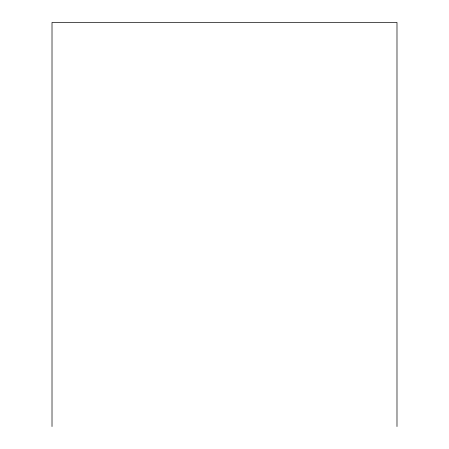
<?xml version="1.0" encoding="UTF-8"?>
<svg xmlns="http://www.w3.org/2000/svg" width="449" height="449" viewBox="0 0 449 449"><rect width="100%" height="100%" fill="white"/><g stroke="black" fill="none" stroke-linecap="round" stroke-linejoin="round"><path stroke-width="0.67" d="M396.989 426.55L396.989 22.45L52.011 22.45L52.011 426.55"/></g></svg>
